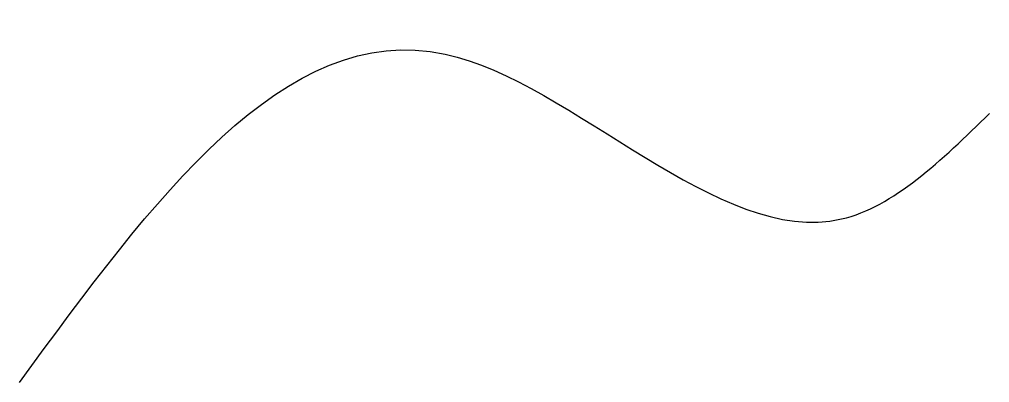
# Model space of a CAD drawing. Header units: inches. Extents: x 31.4 to 125.7, y 21.8 to 57.1.
import ezdxf

# ---------------------------------------------------------------- set-up
doc = ezdxf.new("R2010")
doc.units = ezdxf.units.IN
doc.header["$MEASUREMENT"] = 0

msp = doc.modelspace()

# ---------------------------------------------------------------- linework, layer by layer
msp.add_spline([(31.383, 21.791), (72.775, 53.775), (111.34, 37.719), (125.737, 47.995)], degree=3)

doc.saveas('drawing.dxf')
